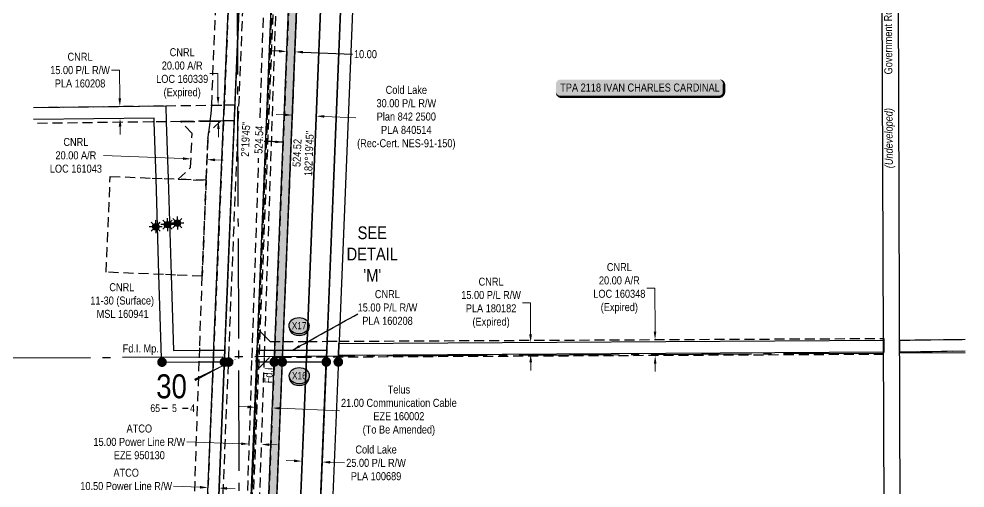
# Model space of a CAD drawing. Extents: x 506429 to 517084, y 6049655 to 6059669.
# Drawn here: x 515898 to 517080, y 6056087 to 6056673 of the extents above; entities that cross this region are included whole.
import ezdxf
from ezdxf.enums import TextEntityAlignment as Align

# ---------------------------------------------------------------- set-up
doc = ezdxf.new("R2010")
doc.units = 0
doc.header["$LTSCALE"] = 5
doc.header["$PDSIZE"] = 0.5
for name, pattern in [('foc-ACCESSROAD', [3.75, 2.5, -1.25]), ('foc-FLOWLINE', [3.75, 2.5, -1.25]), ('foc-QUARTERLINE', [33, 25, -3, 2, -3]), ('foc-TIELINE', [1.875, 1.25, -0.625])]:
    doc.linetypes.add(name, pattern=pattern)
doc.layers.get('Defpoints').update_dxf_attribs({"color": 9})
for name, color, linetype in [('10', 1, 'Continuous'), ('9', 3, 'Continuous'), ('AS-WILDLIFE', 131, 'Continuous'), ('C-EZE', 13, 'foc-FLOWLINE'), ('DETAIL-T', 7, 'Continuous'), ('F-AR', 190, 'foc-ACCESSROAD'), ('F-EZE', 190, 'foc-FLOWLINE'), ('F-RW', 190, 'Continuous'), ('F-VCE', 190, 'foc-FLOWLINE'), ('F-WS', 190, 'foc-ACCESSROAD'), ('F-WS-S', 190, 'Continuous'), ('L-BD', 7, 'Continuous'), ('L-BD1', 253, 'Continuous'), ('L-MON', 1, 'Continuous'), ('L-ROAD-T', 7, 'Continuous'), ('L-SEC', 7, 'Continuous'), ('L-SECLBL', 7, 'Continuous'), ('L-SECQ', 8, 'foc-QUARTERLINE'), ('L-TIE', 7, 'foc-TIELINE'), ('L-TITLEDB', 4, 'Continuous'), ('LOC', 7, 'Continuous'), ('P-CROSSINGS', 250, 'Continuous'), ('P-IOP1-H', 21, 'Continuous'), ('P-PROPOSED', 10, 'Continuous'), ('P-PROPOSED-H', 21, 'Continuous'), ('P-TXT', 4, 'Continuous')]:
    doc.layers.add(name, color=color, linetype=linetype)
for name, color, linetype, lineweight in [('C-EZE-T', 13, 'Continuous', 9), ('F-AR-T', 190, 'Continuous', 9), ('F-EZE-T', 190, 'Continuous', 9), ('F-RW-T', 190, 'Continuous', 9), ('F-WS-T', 190, 'Continuous', 9), ('T-TEXT', 48, 'Continuous', 18)]:
    doc.layers.add(name, color=color, linetype=linetype, lineweight=lineweight)
doc.styles.add('80', font='ARIALN.TTF', dxfattribs={"height": 10})
doc.styles.add('80CG', font='ARIALN.TTF', dxfattribs={"height": 10})
doc.styles.add('80L', font='ARIALN.TTF', dxfattribs={"height": 10})
doc.styles.add('80LS', font='ARIALNI.TTF', dxfattribs={"height": 10})
doc.styles.add('Crossing', font='ARIALN.TTF', dxfattribs={"height": 10})
doc.styles.add('SIMPLEX', font='ARIALN.TTF')
doc.dimstyles.new('Compass 5 000', dxfattribs={"dimscale": 5, "dimtxt": 9, "dimasz": 2, "dimexe": 0.2, "dimexo": 0.0625, "dimgap": 0.5, "dimtad": 0, "dimtih": 1, "dimtoh": 1, "dimzin": 0, "dimdsep": 46, "dimtxsty": '80CG', "dimcen": 0.1, "dimse1": 1, "dimse2": 1, "dimclrd": 256, "dimclrt": 256, "dimaunit": 1, "dimadec": 4, "dimazin": 0, "dimtfac": 0.06, "dimtofl": 0, "dimtmove": 0, "dimatfit": 1, "dimfxl": 0.2, "dimtolj": 1, "dimtzin": 0, "dimlwd": -1, "dimarcsym": 0})

# ---------------------------------------------------------------- blocks, each defined once
blk = doc.blocks.new('fdia')
at = {"color": 255, "const_width": 1}
blk.add_lwpolyline([(-0.5, 0, 1), (0.5, 0, 1)], format="xyb", close=True, dxfattribs=at)
blk = doc.blocks.new('Fdiaa')
blk.add_blockref('fdia', (0, 0))
blk = doc.blocks.new('fdib')
at = {"color": 1, "const_width": 1.6}
blk.add_lwpolyline([(-0.4, 0, 1), (0.4, 0, 1)], format="xyb", close=True, dxfattribs=at)
at = {"color": 1}
blk.add_circle((0, 0), 0.8, dxfattribs=at)
blk = doc.blocks.new('Fdibb')
blk.add_blockref('fdib', (0, 0))
blk = doc.blocks.new('fdicc')
for name in ['Fdibb', 'Fdiaa']:
    blk.add_blockref(name, (0, 0))
blk = doc.blocks.new('FDI')
blk.add_blockref('fdicc', (0, 0))
blk = doc.blocks.new('*U554')
h = blk.add_hatch(color=255)
edge = h.paths.add_edge_path()
edge.add_line((-99, -11.5), (99, -11.5))
edge.add_arc((99, -5.5), 6, 270, 360)
edge.add_line((105, -5.5), (105, 4))
edge.add_arc((99, 4), 6, 0, 90)
edge.add_line((99, 10), (-99, 10))
edge.add_arc((-99, 4), 6, 90, 180)
edge.add_line((-105, 4), (-105, -5.5))
edge.add_arc((-99, -5.5), 6, 180, 270)
at = {"color": 44, "flags": 128}
blk.add_lwpolyline([(-99, -11.5, 3, 3, 0), (99, -11.5, 3, 3, 0.414214), (105, -5.5, 3, 3, 0), (105, 4, 3, 0, 0.414214), (99, 10, 0, 0, 0), (-99, 10, 0, 0, 0.414214), (-105, 4, 0, 0, 0), (-105, -5.5, 0, 3, 0.414214)], format="xyseb", close=True, dxfattribs=at)
at = {"color": 44, "style": '80'}
blk.add_attdef('ENTER_TEXT_001', (-36, -5), '', height=10, dxfattribs=at)
blk = doc.blocks.new('*D799')
at = {"layer": 'Defpoints', "color": 0, "transparency": 16777216}
for p in [(516024.4, 6056563.9), (515971.8, 6056563.2), (515972, 6056548)]:
    blk.add_point(p, dxfattribs=at)
at = {"layer": 'F-AR-T', "transparency": 16777216}
for p, q in [((516023.8, 6056609.1), (516013.8, 6056609.1)), ((516024.3, 6056573.9), (516023.8, 6056609.1)), ((516024.7, 6056538.7), (516024.8, 6056528.7))]:
    blk.add_line(p, q, dxfattribs=at)
for points in [[(516025.9, 6056573.9), (516022.6, 6056573.9), (516024.4, 6056563.9)], [(516026.4, 6056538.7), (516023, 6056538.6), (516024.6, 6056548.7)]]:
    blk.add_solid(points, dxfattribs=at)
at = {"layer": 'F-AR-T', "transparency": 16777216, "insert": (515974.7, 6056609.1), "char_height": 10, "attachment_point": 5, "style": '80CG'}
blk.add_mtext('\\A1;CNRL\\P15.00 P/L R/W\\PPLA 160208', dxfattribs=at)
blk = doc.blocks.new('*D804')
at = {"layer": 'Defpoints', "color": 0, "transparency": 16777216}
for p in [(516621.6, 6056272), (516692.5, 6056272.4), (516621.7, 6056252)]:
    blk.add_point(p, dxfattribs=at)
at = {"layer": 'F-AR-T', "transparency": 16777216}
for p, q in [((516692.2, 6056336.5), (516682.2, 6056336.5)), ((516692.5, 6056282.4), (516692.2, 6056336.5)), ((516692.7, 6056242.4), (516692.7, 6056232.4))]:
    blk.add_line(p, q, dxfattribs=at)
for points in [[(516694.1, 6056282.4), (516690.8, 6056282.4), (516692.5, 6056272.4)], [(516694.3, 6056242.4), (516691, 6056242.4), (516692.6, 6056252.4)]]:
    blk.add_solid(points, dxfattribs=at)
at = {"layer": 'F-AR-T', "transparency": 16777216, "insert": (516647.9, 6056336.5), "char_height": 10, "attachment_point": 5, "style": '80CG'}
blk.add_mtext('\\A1;CNRL\\P20.00 A/R\\PLOC 160348\\P(Expired)', dxfattribs=at)
blk = doc.blocks.new('*D806')
at = {"layer": 'Defpoints', "color": 0, "transparency": 16777216}
for p in [(516533.8, 6056268.9), (516537.2, 6056268.9), (516533.9, 6056253.9)]:
    blk.add_point(p, dxfattribs=at)
at = {"layer": 'F-RW-T', "transparency": 16777216}
for p, q in [((516536.9, 6056318.3), (516526.9, 6056318.3)), ((516537.1, 6056278.9), (516536.9, 6056318.3)), ((516537.3, 6056243.9), (516537.4, 6056233.9))]:
    blk.add_line(p, q, dxfattribs=at)
for points in [[(516538.8, 6056278.9), (516535.4, 6056278.9), (516537.2, 6056268.9)], [(516539, 6056243.9), (516535.6, 6056243.9), (516537.2, 6056253.9)]]:
    blk.add_solid(points, dxfattribs=at)
at = {"layer": 'F-RW-T', "transparency": 16777216, "insert": (516487.8, 6056318.3), "char_height": 10, "attachment_point": 5, "style": '80CG'}
blk.add_mtext('\\A1;CNRL\\P15.00 P/L R/W\\PPLA 180182\\P(Expired)', dxfattribs=at)
blk = doc.blocks.new('*D808')
at = {"layer": 'Defpoints', "color": 0, "transparency": 16777216}
for p in [(516246, 6056711.8), (516276, 6056710.6), (516269.5, 6056551.6)]:
    blk.add_point(p, dxfattribs=at)
at = {"layer": 'F-RW-T', "transparency": 16777216}
for p, q in [((516229.6, 6056553.3), (516219.6, 6056553.7)), ((516279.5, 6056551.2), (516318.8, 6056549.6))]:
    blk.add_line(p, q, dxfattribs=at)
for points in [[(516229.6, 6056554.9), (516229.5, 6056551.6), (516239.6, 6056552.9)], [(516279.6, 6056552.9), (516279.4, 6056549.6), (516269.5, 6056551.6)]]:
    blk.add_solid(points, dxfattribs=at)
at = {"layer": 'F-RW-T', "transparency": 16777216, "insert": (516382, 6056549.6), "char_height": 10, "attachment_point": 5, "style": '80CG'}
blk.add_mtext('\\A1;Cold Lake\\P30.00 P/L R/W\\PPlan 842 2500\\PPLA 840514\\P(Rec-Cert. NES-91-150)', dxfattribs=at)
blk = doc.blocks.new('*D810')
at = {"layer": 'Defpoints', "color": 0, "transparency": 16777216}
for p in [(516122.5, 6056565.1), (516122.7, 6056545.2), (516147.3, 6056545.5)]:
    blk.add_point(p, dxfattribs=at)
at = {"layer": 'F-AR-T', "transparency": 16777216}
for p, q in [((516146.6, 6056605), (516136.6, 6056605)), ((516146.9, 6056575.5), (516146.6, 6056605)), ((516147.5, 6056535.5), (516147.6, 6056525.5))]:
    blk.add_line(p, q, dxfattribs=at)
for points in [[(516148.6, 6056575.5), (516145.3, 6056575.4), (516147.1, 6056565.5)], [(516149.1, 6056535.5), (516145.8, 6056535.5), (516147.3, 6056545.5)]]:
    blk.add_solid(points, dxfattribs=at)
at = {"layer": 'F-AR-T', "transparency": 16777216, "insert": (516102.2, 6056605), "char_height": 10, "attachment_point": 5, "style": '80CG'}
blk.add_mtext('\\A1;CNRL\\P20.00 A/R\\PLOC 160339\\P(Expired) ', dxfattribs=at)
blk = doc.blocks.new('*D811')
at = {"layer": 'Defpoints', "color": 0, "transparency": 16777216}
for p in [(516113.2, 6056498.3), (516113.2, 6056498.2), (516133.2, 6056497.5)]:
    blk.add_point(p, dxfattribs=at)
at = {"layer": 'F-AR-T', "transparency": 16777216}
for p, q in [((516103.2, 6056498.6), (516003.8, 6056502.6)), ((516143.2, 6056496.9), (516153.2, 6056496.5))]:
    blk.add_line(p, q, dxfattribs=at)
for points in [[(516103.3, 6056500.2), (516103.2, 6056496.9), (516113.2, 6056498.2)], [(516143.2, 6056498.6), (516143.1, 6056495.3), (516133.2, 6056497.3)]]:
    blk.add_solid(points, dxfattribs=at)
at = {"layer": 'F-AR-T', "transparency": 16777216, "insert": (515969.5, 6056502.6), "char_height": 10, "attachment_point": 5, "style": '80CG'}
blk.add_mtext('\\A1;CNRL\\P20.00 A/R\\PLOC 161043', dxfattribs=at)
blk = doc.blocks.new('*D812')
at = {"layer": 'C-EZE-T', "transparency": 16777216}
for p, q in [((516183.7, 6056188.2), (516173.7, 6056188.6)), ((516224.8, 6056186.5), (516298.4, 6056183.5))]:
    blk.add_line(p, q, dxfattribs=at)
for points in [[(516183.8, 6056189.9), (516183.6, 6056186.5), (516193.7, 6056187.8)], [(516224.9, 6056188.2), (516224.7, 6056184.9), (516214.8, 6056186.9)]]:
    blk.add_solid(points, dxfattribs=at)
at = {"layer": 'Defpoints', "color": 0, "transparency": 16777216}
for p in [(516193.8, 6056189.8), (516214.8, 6056186.9), (516214.9, 6056189)]:
    blk.add_point(p, dxfattribs=at)
at = {"layer": 'C-EZE-T', "transparency": 16777216, "insert": (516372.7, 6056183.5), "char_height": 10, "attachment_point": 5, "style": '80CG'}
blk.add_mtext('\\A1;Telus \\P21.00 Communication Cable\\PEZE 160002\\P(To Be Amended)', dxfattribs=at)
blk = doc.blocks.new('*D813')
at = {"layer": 'Defpoints', "color": 0, "transparency": 16777216}
for p in [(516188.2, 6056211.7), (516203.2, 6056211.2), (516185.9, 6056141.9)]:
    blk.add_point(p, dxfattribs=at)
at = {"layer": 'F-RW-T', "transparency": 16777216}
for p, q in [((516175.9, 6056142.2), (516107.9, 6056144.5)), ((516210.9, 6056141.1), (516220.9, 6056140.7))]:
    blk.add_line(p, q, dxfattribs=at)
for points in [[(516176, 6056143.9), (516175.8, 6056140.6), (516185.9, 6056141.9)], [(516210.9, 6056142.7), (516210.8, 6056139.4), (516200.9, 6056141.4)]]:
    blk.add_solid(points, dxfattribs=at)
at = {"layer": 'F-RW-T', "transparency": 16777216, "insert": (516048.7, 6056144.5), "char_height": 10, "attachment_point": 5, "style": '80CG'}
blk.add_mtext('\\A1;ATCO\\P15.00 Power Line R/W\\PEZE 950130', dxfattribs=at)
blk = doc.blocks.new('*D814')
at = {"layer": 'Defpoints', "color": 0, "transparency": 16777216}
for p in [(516276.9, 6056119.4), (516250, 6056072.4), (516274.9, 6056071.4)]:
    blk.add_point(p, dxfattribs=at)
at = {"layer": 'F-RW-T', "transparency": 16777216}
for p, q in [((516242, 6056120.8), (516232, 6056121.3)), ((516286.9, 6056119), (516304.7, 6056118.3))]:
    blk.add_line(p, q, dxfattribs=at)
for points in [[(516242, 6056122.5), (516241.9, 6056119.2), (516251.9, 6056120.4)], [(516287, 6056120.7), (516286.8, 6056117.4), (516276.9, 6056119.4)]]:
    blk.add_solid(points, dxfattribs=at)
at = {"layer": 'F-RW-T', "transparency": 16777216, "insert": (516344.2, 6056118.3), "char_height": 10, "attachment_point": 5, "style": '80CG'}
blk.add_mtext('\\A1;Cold Lake\\P25.00 P/L R/W\\PPLA 100689', dxfattribs=at)
blk = doc.blocks.new('*D817')
at = {"layer": 'Defpoints', "color": 0, "transparency": 16777216}
for p in [(516136.6, 6056140), (516150.4, 6056139.4), (516134.4, 6056087.4)]:
    blk.add_point(p, dxfattribs=at)
at = {"layer": 'F-EZE-T', "transparency": 16777216}
for p, q in [((516124.4, 6056087.9), (516091.5, 6056089.3)), ((516158.2, 6056086.4), (516168.2, 6056086))]:
    blk.add_line(p, q, dxfattribs=at)
for points in [[(516124.4, 6056089.5), (516124.3, 6056086.2), (516134.4, 6056087.4)], [(516158.2, 6056088.1), (516158.1, 6056084.7), (516148.2, 6056086.8)]]:
    blk.add_solid(points, dxfattribs=at)
at = {"layer": 'F-EZE-T', "transparency": 16777216, "insert": (516032.3, 6056089.3), "char_height": 10, "attachment_point": 5, "style": '80CG'}
blk.add_mtext('\\A1;ATCO\\P10.50 Power Line R/W\\PEZE 120218 ', dxfattribs=at)
blk = doc.blocks.new('L-SECLBL')
at = {"layer": '9', "color": 7}
for p, q in [((-5.1, -27.8), (-12.3, -27.8)), ((20.7, -27.8), (13.5, -27.8))]:
    blk.add_line(p, q, dxfattribs=at)
at = {"layer": '10', "color": 2, "style": 'SIMPLEX'}
blk.add_attdef('SEC', text='', height=30, dxfattribs=at).set_placement((0, 0), align=Align.MIDDLE)
at = {"layer": '10', "color": 5, "style": '80L'}
blk.add_attdef('TWP', text='', height=9.5, dxfattribs=at).set_placement((-14.4, -27.4), align=Align.MIDDLE_RIGHT)
blk.add_attdef('RGE', text='', height=9.5, dxfattribs=at).set_placement((3.6, -27.4), align=Align.MIDDLE_CENTER)
blk.add_attdef('MER', text='', height=9.5, dxfattribs=at).set_placement((23.2, -27.4), align=Align.MIDDLE_LEFT)
blk = doc.blocks.new('GAS')
h = blk.add_hatch(color=255)
h.dxf.hatch_style = 1
edge = h.paths.add_edge_path()
edge.add_arc((0, 0), 0.9, 0, 360)
for p, q in [((-0.81, 0), (-1.62, 0)), ((-0.57, 0.57), (-1.14, 1.14)), ((0, 0.81), (0, 1.62)), ((0.57, 0.57), (1.14, 1.14)), ((1.62, 0), (0.81, 0)), ((-0.57, -0.57), (-1.14, -1.14)), ((0, -0.81), (0, -1.62)), ((1.14, -1.14), (0.57, -0.57))]:
    blk.add_line(p, q)
blk.add_circle((0, 0), 0.8)
blk = doc.blocks.new('*D1016')
at = {"layer": 'Defpoints', "color": 0, "transparency": 16777216}
for p in [(516242.9, 6056632), (516231, 6056585.3), (516241, 6056584.9)]:
    blk.add_point(p, dxfattribs=at)
at = {"layer": 'P-TXT', "transparency": 16777216}
for p, q in [((516222.9, 6056632.8), (516212.9, 6056633.2)), ((516252.9, 6056631.6), (516315, 6056629))]:
    blk.add_line(p, q, dxfattribs=at)
for points in [[(516223, 6056634.4), (516222.9, 6056631.1), (516232.9, 6056632.4)], [(516253, 6056633.2), (516252.8, 6056629.9), (516242.9, 6056632)]]:
    blk.add_solid(points, dxfattribs=at)
at = {"layer": 'P-TXT', "transparency": 16777216, "insert": (516331, 6056629), "char_height": 10, "attachment_point": 5, "style": '80CG'}
blk.add_mtext('\\A1;10.00', dxfattribs=at)
blk = doc.blocks.new('xing2')
h = blk.add_hatch(color=50)
h.dxf.hatch_style = 1
edge = h.paths.add_edge_path()
edge.add_ellipse((0, 0), major_axis=(-12.5, 0), ratio=0.816297, start_angle=0, end_angle=360)
h = blk.add_hatch(color=250)
h.dxf.hatch_style = 1
edge = h.paths.add_edge_path()
edge.add_ellipse((0, -2), major_axis=(-12.5, 0), ratio=0.816297, start_angle=0, end_angle=180)
edge.add_line((12.5, -2), (12.5, 0))
edge.add_ellipse((0, 0), major_axis=(-12.5, 0), ratio=0.816297, start_angle=0, end_angle=180, ccw=False)
edge.add_line((-12.5, 0), (-12.5, -2))
at = {"color": 250}
blk.add_ellipse((0, 0), major_axis=(-12.5, 0), ratio=0.816297, dxfattribs=at)
blk.add_ellipse((0, -2), major_axis=(-12.5, 0), ratio=0.816297, start_param=0, end_param=3.141593, dxfattribs=at)
at = {"color": 250, "style": 'Crossing'}
blk.add_attdef('CROSSING', text='', height=9, dxfattribs=at).set_placement((0.1, 0), align=Align.MIDDLE_CENTER)
at = {"color": 250, "style": 'Crossing', "flags": 1}
for tag, p in [('OWNER', (0.1, -12.5)), ('DESCRIPTION', (0.1, -25.8)), ('LOCATION', (0.1, -39.3)), ('DWG_REF', (0.1, -52.8))]:
    blk.add_attdef(tag, text='', height=9, dxfattribs=at).set_placement(p, align=Align.MIDDLE_CENTER)

msp = doc.modelspace()

# ---------------------------------------------------------------- hatches: boundary and pattern name
at = {"layer": 'P-IOP1-H'}
h = msp.add_hatch(color=256, dxfattribs=at)
h.dxf.hatch_style = 1
h.paths.add_polyline_path([(516258.374, 6057053.618), (516248.358, 6057053.573), (516237.375, 6056790.947), (516238.42, 6056767.951), (516217.408, 6056250.923), (516227.404, 6056250.978), (516248.43, 6056767.964), (516247.385, 6056790.96)])
at = {"layer": 'P-PROPOSED-H'}
h = msp.add_hatch(color=256, dxfattribs=at)
h.dxf.hatch_style = 1
h.paths.add_polyline_path([(516182.252, 6055448.678), (516201.225, 6055853.12), (516217.141, 6056244.364), (516238.42, 6056767.951), (516237.375, 6056790.947), (516248.359, 6057053.584), (516249.444, 6057079.467), (516284.46, 6057915.954), (516311.424, 6058543.683), (516316.553, 6058663.387), (516316.553, 6058663.393), (516326.596, 6058663.387), (516321.414, 6058543.257), (516294.44, 6057915.519), (516259.439, 6057079.052), (516258.374, 6057053.616), (516247.385, 6056790.96), (516248.43, 6056767.964), (516227.136, 6056244.398), (516211.208, 6055852.696), (516192.268, 6055448.738)])
edge = h.paths.add_edge_path()
edge.add_line((516326.599, 6058663.444), (516326.596, 6058663.387))

# ---------------------------------------------------------------- linework, layer by layer
at = {"layer": 'C-EZE', "flags": 128}
msp.add_lwpolyline([(516161.398, 6055448.5), (516182.264, 6055853.993), (516198.176, 6056245.135), (516219.421, 6056767.905), (516218.376, 6056790.913), (516229.394, 6057054.38), (516230.48, 6057080.261), (516265.496, 6057916.759), (516292.46, 6058544.496), (516297.551, 6058663.297), (516316.553, 6058663.393), (516316.553, 6058663.387), (516311.424, 6058543.683), (516284.46, 6057915.954), (516249.444, 6057079.467), (516248.359, 6057053.584), (516237.375, 6056790.947), (516238.42, 6056767.951), (516217.141, 6056244.364), (516201.225, 6055853.12), (516180.41, 6055448.616)], close=True, dxfattribs=at)
at = {"layer": 'F-AR'}
for points in [[(516159.126, 6055448.487), (516125.05, 6055448.28), (516138.322, 6055730.786), (516144.134, 6055854.496), (516160.227, 6056249.646), (516160.294, 6056251.283), (516171.51, 6056526.501), (516181.407, 6056769.313), (516193.237, 6057052.022), (516216.003, 6057052.121), (516228.019, 6057052.174), (516229.239, 6057052.179), (516217.341, 6056767.829), (516196.227, 6056249.831), (516180.063, 6055852.92), (516174.243, 6055729.042), (516167.647, 6055588.854), (516161.064, 6055448.498), (516159.126, 6055448.487)], [(516132.115, 6056471.436), (516097.176, 6056472.873), (516112.764, 6056487.23), (516114.527, 6056530.099), (516100.189, 6056544.847), (516105.39, 6056544.914), (516135.15, 6056545.314), (516137.294, 6056545.343), (516138.179, 6056545.355), (516150.114, 6056545.515), (516135.324, 6056531.136), (516134.545, 6056530.379), (516134.262, 6056523.486), (516132.115, 6056471.436)], [(516205.351, 6056276.684), (516211.955, 6056269.866), (516228.041, 6056269.949), (516258.037, 6056270.105), (516283.039, 6056270.235), (516298.04, 6056270.314), (516977.944, 6056273.85), (516977.965, 6056268.855), (516978.026, 6056253.871), (516282.225, 6056250.269), (516257.223, 6056250.141), (516227.227, 6056249.988), (516211.211, 6056249.907), (516204.241, 6056243.133), (516195.615, 6056234.78), (516196.228, 6056249.831), (516196.839, 6056264.823), (516197.647, 6056284.64), (516205.351, 6056276.684)]]:
    msp.add_lwpolyline(points, close=True, dxfattribs=at)
for points in [[(515916.518, 6056562.483), (516081.705, 6056564.62), (516139.004, 6056565.361), (516154.716, 6056565.565), (516168.01, 6056565.738), (516167.186, 6056545.745), (516153.865, 6056545.566), (516150.114, 6056545.515), (516138.179, 6056545.355), (516137.294, 6056545.343), (516135.15, 6056545.314), (516105.39, 6056544.914), (516100.189, 6056544.847), (516082.324, 6056544.615), (516067.338, 6056544.421), (516065.403, 6056544.397), (515916.518, 6056542.472)], [(517075.995, 6056257.726), (516998.112, 6056256.646), (516998.061, 6056269.056), (516998.051, 6056271.631), (517075.922, 6056272.711)]]:
    msp.add_lwpolyline(points, dxfattribs=at)
at = {"layer": 'F-EZE'}
msp.add_lwpolyline([(516161.064, 6055448.498), (516159.126, 6055448.487), (516167.647, 6055588.854), (516171.454, 6055705.246), (516174.056, 6055783.851), (516189.468, 6056249.797), (516216.003, 6057052.121), (516251.105, 6057857.72), (516286.197, 6058663.239), (516294.519, 6058663.281), (516297.729, 6058663.297), (516301.2, 6058663.315), (516283.357, 6058253.742), (516282.702, 6058238.708), (516266.11, 6057857.805), (516251.669, 6057526.703), (516251.08, 6057511.548), (516231.018, 6057052.186), (516230.979, 6057051.281), (516204.464, 6056249.873), (516182.574, 6055588.168), (516175.155, 6055463.181), (516174.285, 6055448.579), (516161.064, 6055448.498)], close=True, dxfattribs=at)
msp.add_lwpolyline([(516248.283, 6056766.754), (516228.041, 6056269.949), (516227.842, 6056265.08), (516227.227, 6056249.988), (516211.006, 6055851.565), (516192.077, 6055448.687), (516174.285, 6055448.579), (516174.285, 6055448.579), (516167.651, 6055588.853), (516174.243, 6055729.033), (516180.063, 6055852.92), (516195.615, 6056234.78), (516196.228, 6056249.831), (516196.839, 6056264.823), (516197.647, 6056284.64), (516217.341, 6056767.829)], dxfattribs=at)
at = {"layer": 'F-RW'}
for points in [[(516363.608, 6058242.557), (516349.327, 6057911.764), (516347.08, 6057858.26), (516347.031, 6057857.073), (516334.527, 6057559.411), (516333.901, 6057544.497), (516314.198, 6057075.543), (516313.236, 6057052.546), (516302.204, 6056788.829), (516303.242, 6056765.872), (516282.225, 6056250.268), (516282.177, 6056249.101), (516265.898, 6055849.161), (516247.103, 6055449.02), (516222.094, 6055448.869), (516240.947, 6055850.255), (516257.223, 6056250.141), (516278.284, 6056766.822), (516277.247, 6056789.78), (516287.553, 6057036.062)], [(516287.553, 6057036.062), (516277.247, 6056789.78), (516278.284, 6056766.822), (516257.223, 6056250.141), (516240.947, 6055850.255), (516222.094, 6055448.869), (516192.077, 6055448.687), (516211.006, 6055851.565), (516227.227, 6056249.988), (516248.283, 6056766.754), (516247.247, 6056789.729), (516258.241, 6057052.306), (516259.297, 6057077.765), (516277.748, 6057517.183), (516278.534, 6057535.527), (516292.074, 6057857.951), (516294.432, 6057914.102), (516308.483, 6058239.935)], [(516176.41, 6056769.568), (516171.115, 6056642.055), (516171.118, 6056641.091), (516168.01, 6056565.738), (516167.185, 6056545.745), (516157.566, 6056312.54), (516155.59, 6056264.603), (516154.975, 6056249.618), (516138.692, 6055854.732), (516118.939, 6055448.243), (516107.565, 6055448.174), (516107.565, 6055448.174), (516105.833, 6055448.163), (516114.38, 6055672.97), (516124.472, 6055855.055), (516141.263, 6056249.546), (516141.908, 6056264.685), (516153.864, 6056545.566), (516154.715, 6056565.565), (516170.136, 6056927.804)], [(516318.24, 6056765.906), (516298.04, 6056270.314), (516297.924, 6056267.478), (516297.313, 6056252.489), (516297.226, 6056250.345), (516297.15, 6056248.491), (516280.869, 6055848.505), (516262.109, 6055449.112), (516262.109, 6055449.112), (516247.103, 6055449.02), (516265.898, 6055849.161), (516281.977, 6056244.18), (516282.019, 6056245.212), (516282.178, 6056249.101), (516282.225, 6056250.269), (516282.588, 6056259.166), (516283.039, 6056270.235), (516303.242, 6056765.872)], [(515916.518, 6056562.483), (516081.705, 6056564.62), (516082.324, 6056544.615), (516084.527, 6056473.393), (516088.244, 6056353.259), (516091.162, 6056258.935), (516123.95, 6056258.975), (516141.665, 6056258.997), (516155.358, 6056259.01), (516154.952, 6056249.618), (516154.742, 6056244.024), (516141.028, 6056244.01), (516123.427, 6056243.989), (516076.635, 6056243.932), (516076.472, 6056249.207), (516073.233, 6056353.875), (516069.516, 6056474.01), (516067.338, 6056544.421), (516067.189, 6056549.226), (515916.518, 6056547.269)], [(517075.995, 6056257.725), (516998.112, 6056256.646), (516998.061, 6056269.056), (516998.05, 6056271.632), (517075.922, 6056272.711)]]:
    msp.add_lwpolyline(points, dxfattribs=at)
for points in [[(516978.015, 6056256.527), (516297.313, 6056252.489), (516297.924, 6056267.478), (516977.954, 6056271.512), (516977.965, 6056268.855), (516978.015, 6056256.527)], [(516282.178, 6056249.101), (516281.977, 6056244.18), (516256.979, 6056244.15), (516226.988, 6056244.114), (516205.223, 6056244.088), (516204.272, 6056244.086), (516195.993, 6056244.077), (516194.721, 6056244.075), (516194.957, 6056249.824), (516195.34, 6056259.061), (516196.604, 6056259.063), (516204.768, 6056259.073), (516227.599, 6056259.1), (516257.59, 6056259.136), (516282.588, 6056259.166), (516282.225, 6056250.269), (516282.178, 6056249.101)]]:
    msp.add_lwpolyline(points, close=True, dxfattribs=at)
at = {"layer": 'F-VCE'}
msp.add_lwpolyline([(516170.136, 6056927.806), (516154.716, 6056565.565), (516153.865, 6056545.566), (516141.908, 6056264.685), (516141.263, 6056249.547), (516124.472, 6055855.055), (516114.38, 6055672.97), (516105.833, 6055448.163), (516105.833, 6055448.163), (516089.926, 6055448.066), (516109.749, 6055856.032), (516110.613, 6055876.962), (516123.618, 6056249.454), (516124.153, 6056264.787), (516127.186, 6056351.657), (516132.116, 6056471.436), (516134.262, 6056523.486), (516135.324, 6056531.136), (516137.294, 6056545.343), (516138.552, 6056554.409), (516139.004, 6056565.362), (516159.068, 6057051.871)], dxfattribs=at)
at = {"layer": 'F-WS'}
msp.add_lwpolyline([(516132.115, 6056471.436), (516127.186, 6056351.657), (516094.021, 6056353.021), (516079.049, 6056353.636), (516007.406, 6056356.583), (516012.332, 6056476.362), (516064.624, 6056474.211), (516079.835, 6056473.586), (516097.176, 6056472.873), (516132.115, 6056471.436)], close=True, dxfattribs=at)
at = {"layer": 'L-SEC'}
for p, q in [((516980.761, 6055453.474), (516974.899, 6057056.825)), ((517000.861, 6055453.596), (516994.999, 6057056.898))]:
    msp.add_line(p, q, dxfattribs=at)
at = {"layer": 'L-SECLBL', "flags": 128}
msp.add_lwpolyline([(516172.461, 6056249.704, 0, 2.999, 0), (516117.725, 6056221.843, 0, 0, 0)], format="xyseb", dxfattribs=at)
at = {"layer": 'L-SECQ'}
for p, q in [((516175.76, 6055448.587), (516170.025, 6057053.222)), ((516977.83, 6056255.149), (515368.094, 6056246.202)), ((517079.501, 6056255.714), (516997.93, 6056255.261))]:
    msp.add_line(p, q, dxfattribs=at)
at = {"layer": 'L-TIE'}
msp.add_line((516297.134, 6056244.469), (516282.114, 6056244.429), dxfattribs=at)
at = {"layer": 'L-TITLEDB'}
msp.add_lwpolyline([(516216.324, 6056768.002), (516197.474, 6056310.902), (516194.959, 6056249.824), (516178.627, 6055853.093), (516174.136, 6055760.509), (516171.454, 6055705.246), (516159.126, 6055448.487), (516125.05, 6055448.28), (516125.05, 6055448.28), (516118.939, 6055448.243), (516138.692, 6055854.732), (516154.975, 6056249.618), (516157.563, 6056312.54), (516171.118, 6056641.091), (516171.115, 6056642.055), (516176.404, 6056769.569)], dxfattribs=at)
at = {"layer": 'LOC'}
msp.add_lwpolyline([(517079.501, 6056257.774), (516998.112, 6056256.646), (516998.061, 6056269.056), (516998.051, 6056271.631), (517079.501, 6056272.761)], dxfattribs=at)
at = {"layer": 'P-PROPOSED', "flags": 128}
msp.add_lwpolyline([(516182.252, 6055448.678), (516201.225, 6055853.12), (516217.141, 6056244.364), (516238.42, 6056767.951), (516237.375, 6056790.947), (516248.359, 6057053.584), (516249.444, 6057079.467), (516284.46, 6057915.954), (516311.424, 6058543.683), (516316.553, 6058663.387), (516316.553, 6058663.393), (516326.596, 6058663.387), (516321.414, 6058543.257), (516294.44, 6057915.519), (516259.439, 6057079.052), (516258.374, 6057053.616), (516247.385, 6056790.96), (516248.43, 6056767.964), (516227.136, 6056244.398), (516211.208, 6055852.696), (516192.268, 6055448.738)], close=True, dxfattribs=at)

# ---------------------------------------------------------------- block references
at = {"layer": 'AS-WILDLIFE'}
ref = msp.add_blockref('*U554', (516673.647, 6056587.343), dxfattribs=dict(at, xscale=0.99950511, yscale=0.99950511, zscale=0.99950511))
ref.add_attrib('ENTER_TEXT_001', 'TPA 2118 IVAN CHARLES CARDINAL', (516574.15, 6056582.342), dxfattribs={"layer": '0', "color": 44, "height": 9.99505, "style": '80'})
ref = msp.add_blockref('*U554', (516673.647, 6056587.343), dxfattribs=dict(at, xscale=0.99950511, yscale=0.99950511, zscale=0.99950511))
ref.add_attrib('ENTER_TEXT_001', 'TPA 2118 IVAN CHARLES CARDINAL', (516574.15, 6056582.342), dxfattribs={"layer": '0', "color": 44, "height": 9.99505, "style": '80'})
at = {"layer": 'F-WS-S', "color": 3, "xscale": 4.997525550000021, "yscale": 4.997525550000021, "zscale": 4.997525550000021}
for p in [(516083.798, 6056416.015), (516096.172, 6056417.949), (516069.169, 6056413.405)]:
    msp.add_blockref('GAS', p, dxfattribs=at)
at = {"layer": 'L-MON'}
for p, xscale, yscale, zscale in [((516077.007, 6056244.191), 4.997525550000026, 4.997525550000026, 4.997525550000026), ((516154.878, 6056244.294), 4.997525550000026, 4.997525550000026, 4.997525550000026), ((516160.154, 6056244.295), 4.997525550000026, 4.997525550000026, 4.997525550000026), ((516217.141, 6056244.364), 4.995052324580574, 4.995052324580574, 4.995052324580574), ((516227.136, 6056244.398), 4.997525550000026, 4.997525550000026, 4.997525550000026), ((516282.114, 6056244.429), 4.997525550000026, 4.997525550000026, 4.997525550000026), ((516297.134, 6056244.469), 4.997525550000026, 4.997525550000026, 4.997525550000026)]:
    msp.add_blockref('FDI', p, dxfattribs=dict(at, xscale=xscale, yscale=yscale, zscale=zscale))
at = {"layer": 'L-SECLBL', "xscale": 0.99950511, "yscale": 0.99950511, "zscale": 0.99950511}
msp.add_blockref('L-SECLBL', (516088.936, 6056214.02), dxfattribs=at).add_auto_attribs({'SEC': '30', 'TWP': '65', 'RGE': '5', 'MER': '4'})
at = {"layer": 'P-CROSSINGS', "xscale": 0.9990104649161125, "yscale": 0.9990104649161125, "zscale": 0.9990104649161125}
for p, values in [((516248.092, 6056289.771), {'CROSSING': 'X17'}), ((516248.354, 6056227.251), {'CROSSING': 'X16'})]:
    msp.add_blockref('xing2', p, dxfattribs=at).add_auto_attribs(values)

# ---------------------------------------------------------------- texts
at = {"layer": 'DETAIL-T', "color": 3, "insert": (516339.516, 6056379.261), "char_height": 15.9842, "width": 63.57316, "attachment_point": 5, "style": '80CG'}
msp.add_mtext("SEE\\PDETAIL\\P'M'", dxfattribs=at)
at = {"layer": 'F-RW-T', "insert": (516313.452, 6056334.167), "char_height": 9.99505, "attachment_point": 1, "style": '80L'}
msp.add_mtext_dynamic_manual_height_columns('\\pi29.276;CNRL\\P\\pi7.7994;15.00 P/L R/W\\P\\pi13.55;PLA 160208', width=88.73448, gutter_width=50, heights=[0], dxfattribs=at)
at = {"layer": 'F-WS-T', "insert": (515986.271, 6056342.864), "char_height": 9.99505, "attachment_point": 1, "style": '80L'}
msp.add_mtext_dynamic_manual_height_columns('\\pi25.003;CNRL\\P\\pi1.2798;11-30 (Surface)\\P\\pi9.1136;MSL 160941', width=80.1883, gutter_width=50, heights=[0], dxfattribs=at)
at = {"layer": 'L-BD', "style": '80L'}
for s, p in [("182°19'45''", (516260.533, 6056504.99)), ('524.52', (516245.56, 6056505.599))]:
    msp.add_text(s, height=9.9901, rotation=87.6711, dxfattribs=at).set_placement(p, align=Align.MIDDLE)
at = {"layer": 'L-MON', "insert": (516026.821, 6056266.26), "char_height": 9.9901, "attachment_point": 1, "style": '80L'}
msp.add_mtext_dynamic_manual_height_columns('\\pi1.1046;Fd.I. Mp.', width=44.3292, gutter_width=50, heights=[0], dxfattribs=at)
at = {"layer": 'L-MON', "insert": (516204.553, 6056216.939), "char_height": 9.9901, "attachment_point": 1, "rotation": 87.597888, "style": '80L'}
msp.add_mtext_dynamic_manual_height_columns('\\pi1.0826;Fd.I. ', width=22.04407, gutter_width=50, heights=[0], dxfattribs=at)
at = {"layer": 'L-ROAD-T', "style": '80L'}
msp.add_text('Government Road Allowance', height=9.99505, rotation=90.327208, dxfattribs=at).set_placement((516983.247, 6056678.255), align=Align.MIDDLE_CENTER)
at = {"layer": 'T-TEXT', "style": '80LS'}
msp.add_text('(Undeveloped)', height=9.99505, rotation=90.327208, dxfattribs=at).set_placement((516984.128, 6056524.146), align=Align.MIDDLE_CENTER)

# ---------------------------------------------------------------- dimensions: what is measured, and where the dimension line sits
at = {"layer": 'C-EZE-T'}
dim = msp.add_linear_dim(base=(516214.805, 6056186.945), p1=(516193.784, 6056189.833), p2=(516214.888, 6056188.973), angle=357.667693, text='Telus \\P21.00 Communication Cable\\PEZE 160002\\P(To Be Amended)', dimstyle='Compass 5 000', dxfattribs=at)
dim.commit()
dim.dimension.update_dxf_attribs({"geometry": '*D812', "text_midpoint": (516372.733, 6056183.542), "dimtype": 161})
at = {"layer": 'F-AR-T'}
for base, p1, p2, angle, text, picture, middle in [((516024.388, 6056563.879), (515972.014, 6056547.99), (515971.818, 6056563.198), 90.741444, 'CNRL\\P15.00 P/L R/W\\PPLA 160208', '*D799', (515974.717, 6056609.139)), ((516147.327, 6056545.476), (516122.452, 6056565.148), (516122.71, 6056545.158), 270.740825, 'CNRL\\P20.00 A/R\\PLOC 160339\\P(Expired) ', '*D810', (516102.243, 6056604.981)), ((516113.213, 6056498.15), (516133.188, 6056497.461), (516113.218, 6056498.282), 177.64514, 'CNRL\\P20.00 A/R\\PLOC 161043', '*D811', (515969.522, 6056502.649)), ((516692.502, 6056272.365), (516621.724, 6056252.016), (516621.62, 6056271.997), 90.298022, 'CNRL\\P20.00 A/R\\PLOC 160348\\P(Expired)', '*D804', (516647.854, 6056336.533))]:
    dim = msp.add_linear_dim(base=base, p1=p1, p2=p2, angle=angle, text=text, dimstyle='Compass 5 000', dxfattribs=at)
    dim.commit()
    dim.dimension.update_dxf_attribs({"geometry": picture, "text_midpoint": middle, "dimtype": 161})
at = {"layer": 'F-EZE-T'}
dim = msp.add_linear_dim(base=(516134.363, 6056087.427), p1=(516150.413, 6056139.384), p2=(516136.599, 6056139.972), angle=177.562657, text='ATCO\\P10.50 Power Line R/W\\PEZE 120218 ', dimstyle='Compass 5 000', dxfattribs=at)
dim.commit()
dim.dimension.update_dxf_attribs({"geometry": '*D817', "text_midpoint": (516032.331, 6056089.253), "dimtype": 161})
at = {"layer": 'F-RW-T'}
for base, p1, p2, angle, text, picture, middle in [((516269.513, 6056551.636), (516246.044, 6056711.795), (516275.991, 6056710.574), 357.665953, 'Cold Lake\\P30.00 P/L R/W\\PPlan 842 2500\\PPLA 840514\\P(Rec-Cert. NES-91-150)', '*D808', (516382.007, 6056549.629)), ((516537.155, 6056268.897), (516533.854, 6056253.892), (516533.765, 6056268.877), 90.339904, 'CNRL\\P15.00 P/L R/W\\PPLA 180182\\P(Expired)', '*D806', (516487.776, 6056318.334)), ((516185.899, 6056141.894), (516203.185, 6056211.223), (516188.209, 6056211.718), 178.105437, 'ATCO\\P15.00 Power Line R/W\\PEZE 950130', '*D813', (516048.72, 6056144.476)), ((516276.899, 6056119.425), (516249.988, 6056072.368), (516274.942, 6056071.353), 357.669108, 'Cold Lake\\P25.00 P/L R/W\\PPLA 100689', '*D814', (516344.201, 6056118.295))]:
    dim = msp.add_linear_dim(base=base, p1=p1, p2=p2, angle=angle, text=text, dimstyle='Compass 5 000', dxfattribs=at)
    dim.commit()
    dim.dimension.update_dxf_attribs({"geometry": picture, "text_midpoint": middle, "dimtype": 161})
at = {"layer": 'P-TXT'}
dim = msp.add_linear_dim(base=(516242.899, 6056631.958), p1=(516230.998, 6056585.332), p2=(516240.986, 6056584.926), angle=357.67106, text='10.00', dimstyle='Compass 5 000', dxfattribs=at)
dim.commit()
dim.dimension.update_dxf_attribs({"geometry": '*D1016', "text_midpoint": (516330.967, 6056629.024), "dimtype": 161})

# ---------------------------------------------------------------- leaders
at = {"layer": 'F-RW-T', "path_type": 1}
msp.add_leader([(516239.79, 6056259.188), (516321.465, 6056304.621)], dimstyle='Compass 5 000', override={"dimgap": 0.5, "dimtad": 0}, dxfattribs=at)

# ---------------------------------------------------------------- next in the draw order: texts
at = {"layer": 'L-BD1', "insert": (516176.393, 6056522.992), "char_height": 9.9901, "width": 43.5221, "attachment_point": 2, "rotation": 87.6728, "style": '80L', "bg_fill": 3, "box_fill_scale": 1.1, "bg_fill_color": 256, "bg_fill_transparency": 0}
msp.add_mtext("2°19'45''\\P524.54", dxfattribs=at)

# ---------------------------------------------------------------- next in the draw order: leaders
at = {"layer": 'L-BD1', "path_type": 1}
msp.add_leader([(516228.307, 6056519.098), (516204.373, 6056520.094)], dimstyle='Compass 5 000', override={"dimgap": 0.5, "dimtad": 0}, dxfattribs=at)

doc.saveas('drawing.dxf')
